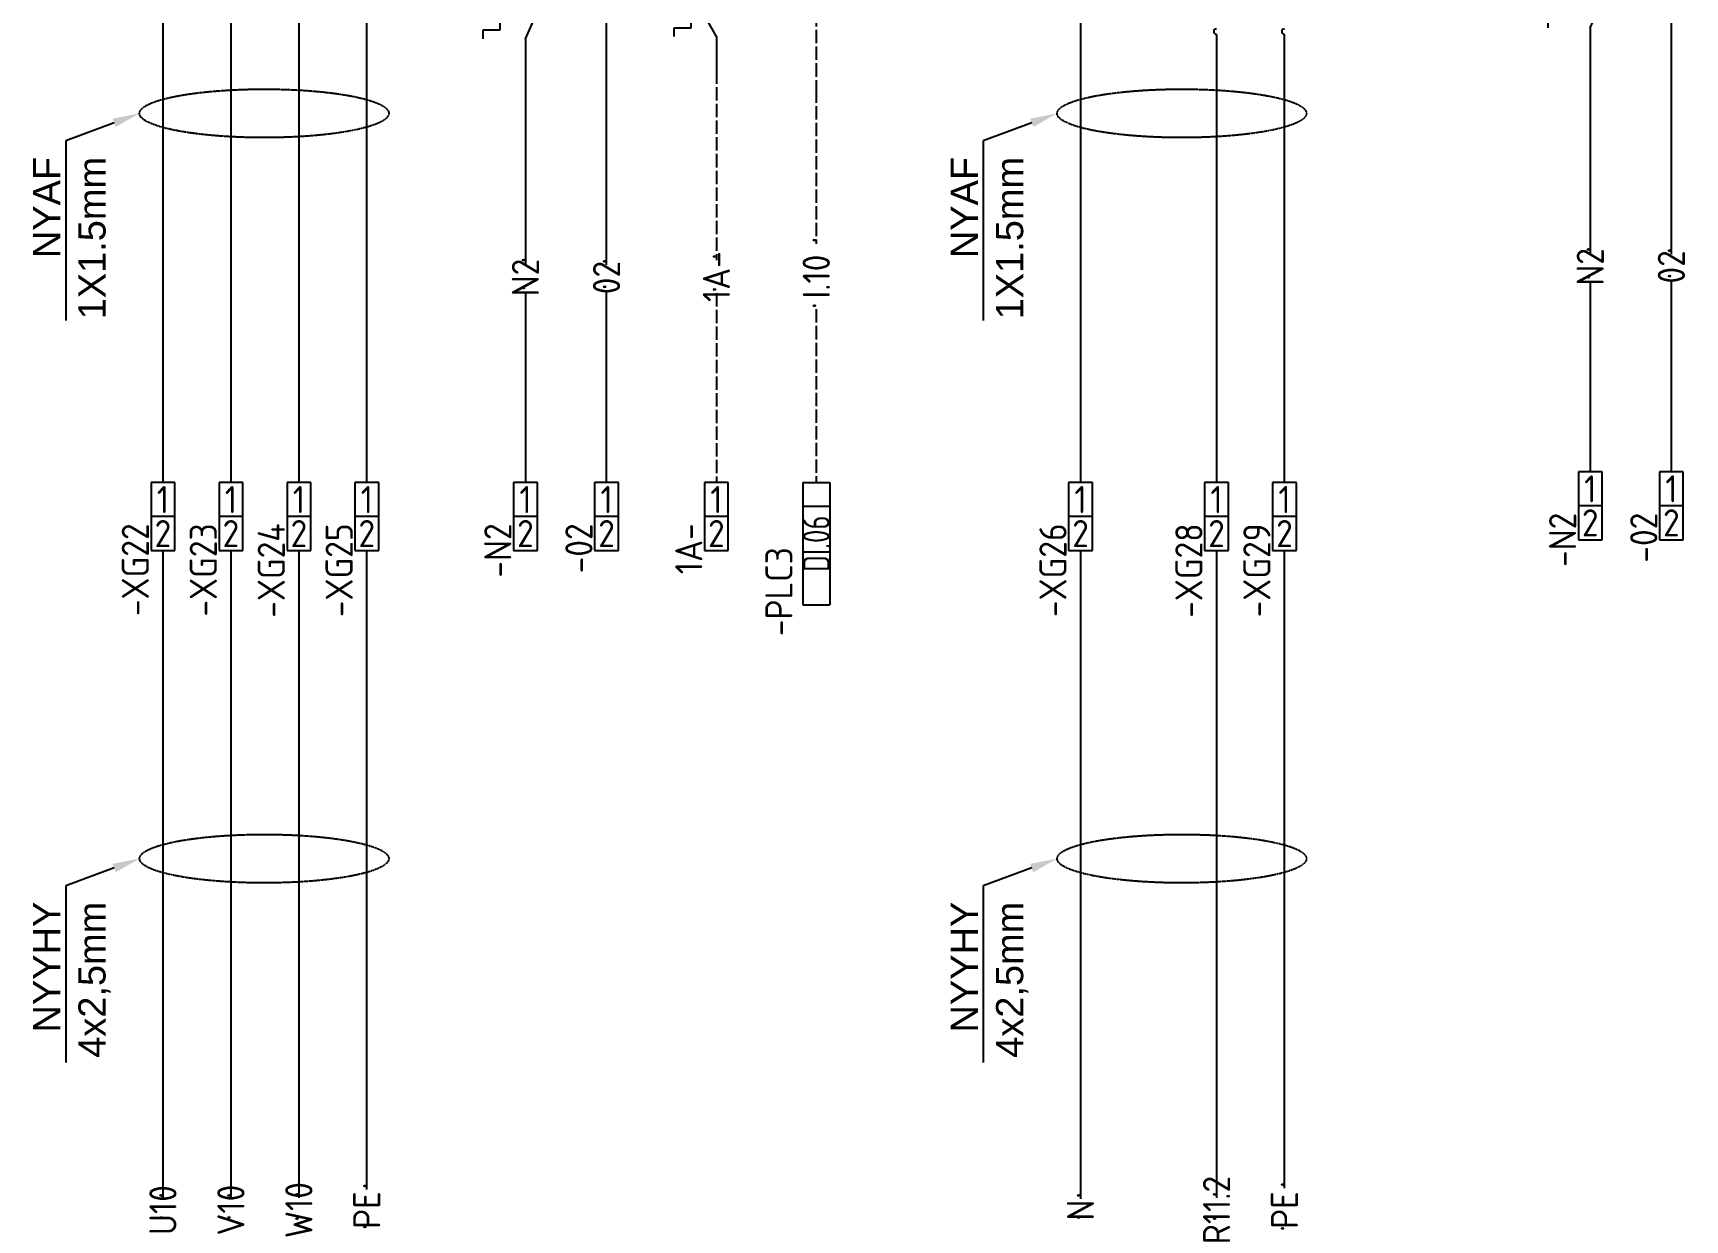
# Model space of a CAD drawing. Header units: millimetres. Extents: x 67033 to 212947, y 35102 to 335921.
# Drawn here: x 85723 to 87207, y 166382 to 167449 of the extents above; entities that cross this region are included whole.
import ezdxf
from ezdxf import colors
from ezdxf.entities.mleader import LeaderData, LeaderLine
from ezdxf.enums import TextEntityAlignment as Align
from ezdxf.math import Vec2, Vec3

# ---------------------------------------------------------------- set-up
doc = ezdxf.new("R2010")
doc.units = ezdxf.units.MM
doc.linetypes.add('ACAD_ISO02W100', pattern=[15, 12, -3])
doc.linetypes.add('DASHED', pattern=[0.75, 0.5, -0.25])
for name, color, linetype in [('MISC', 2, 'Continuous'), ('RED_2.5mm^2', 1, 'Continuous'), ('SYMS', 7, 'Continuous'), ('TAGS', 51, 'Continuous'), ('TERMS', 4, 'Continuous')]:
    doc.layers.add(name, color=color, linetype=linetype)
doc.styles.get("Standard").update_dxf_attribs({"font": 'arial.ttf'})
doc.styles.add('WD_IEC', font='isocp2.shx', dxfattribs={"width": 0.9, "height": 4})

# ---------------------------------------------------------------- blocks, each defined once
blk = doc.blocks.new('VSP1001')
for p, q in [((1.75, 5), (-1.75, 5)), ((-1.75, 5), (-1.75, -5)), ((1.75, -5), (1.75, 5)), ((1.75, 0), (-1.75, 0)), ((-1.75, -5), (1.75, -5))]:
    blk.add_line(p, q)
at = {"linetype": 'Continuous', "style": 'WD_IEC', "width": 0.9, "flags": 8}
blk.add_attdef('TERMDESC01', (-1, 6), '', height=2, rotation=90, dxfattribs=at)
blk.add_attdef('X2WIRE01', text='', height=2, rotation=90, dxfattribs=at).set_placement((1, 6), align=Align.TOP_LEFT)
at = {"style": 'WD_IEC'}
for tag, p in [('INST', (-4, 5)), ('LOC', (-4, 2)), ('TAG1', (-4, -1)), ('DESC1', (-4, -4.1)), ('DESC2', (-4, -7.85)), ('DESC3', (-4, -11.6))]:
    blk.add_attdef(tag, text='', height=2.5, dxfattribs=at).set_placement(p, align=Align.RIGHT)
at = {"style": 'WD_IEC', "width": 0.9, "flags": 1}
for tag, p in [('X2TERM01', (0, 5)), ('ACE_FLAG', (-0.5, 4.5)), ('CAT', (-0.96, 0.48)), ('MFG', (-0.88, 1.65)), ('ASSYCODE', (-1.03, -0.58)), ('FAMILY', (-1.03, -1.66)), ('X8TERM02', (0, -5))]:
    blk.add_attdef(tag, p, '', height=0.25, dxfattribs=at)
at = {"style": 'WD_IEC'}
for tag, p in [('TERM01', (0, 2.5)), ('TERM02', (0, -2.5))]:
    blk.add_attdef(tag, text='', height=2, dxfattribs=at).set_placement(p, align=Align.MIDDLE_CENTER)
at = {"linetype": 'Continuous', "style": 'WD_IEC', "width": 0.9, "flags": 8}
blk.add_attdef('TERMDESC02', text='', height=2, rotation=90, dxfattribs=at).set_placement((-1, -6), align=Align.RIGHT)
blk.add_attdef('X8WIRE02', text='', height=2, rotation=90, dxfattribs=at).set_placement((1, -6), align=Align.TOP_RIGHT)
blk = doc.blocks.new('VOL22')
for p, q in [((0, 7.5), (0, 2.5)), ((-6.25, 2.5), (-6.25, 1.25)), ((0, -2.5), (2.5, 3.12)), ((0, 2.5), (2.87, 2.5)), ((-6.25, 1.25), (-3.75, 1.25)), ((-3.75, 1.25), (-3.75, -1.25)), ((-3.75, 0), (-1.88, 0)), ((-0.62, 0), (1.11, 0)), ((-3.75, -1.25), (-6.25, -1.25)), ((-6.25, -1.25), (-6.25, -2.5)), ((0, -2.5), (0, -7.5))]:
    blk.add_line(p, q)
at = {"style": 'WD_IEC'}
for tag, p in [('INST', (-7.75, 6.75)), ('LOC', (-7.75, 3.75)), ('TAG2', (-7.75, 0.75)), ('XREF', (-7.75, -3.75)), ('DESC1', (-7.75, -6.75)), ('DESC2', (-7.75, -9.75)), ('DESC3', (-7.75, -12.75))]:
    blk.add_attdef(tag, text='', height=2.5, dxfattribs=at).set_placement(p, align=Align.RIGHT)
at = {"style": 'WD_IEC', "flags": 1}
for tag, p, height in [('X2TERM01', (0, 7.5), 0.32), ('X4LINK', (-6.38, 0), 0.32), ('X1LINK', (2.11, 0), 0.32), ('CONTACT', (4, -3.5), 1), ('FAMILY', (4, -5), 1), ('COMMON', (5.25, -4.75), 1), ('X8TERM02', (0, -7.5), 0.32)]:
    blk.add_attdef(tag, p, '', height=height, dxfattribs=at)
at = {"style": 'WD_IEC'}
blk.add_attdef('TERM01', text='', height=2, rotation=90, dxfattribs=at).set_placement((-1, 7.5), align=Align.RIGHT)
blk.add_attdef('TERM02', (-1, -7.5), '', height=2, rotation=90, dxfattribs=at)
blk = doc.blocks.new('VT0_LGENERIC')
at = {"style": 'WD_IEC'}
blk.add_attdef('COLOR', text='', height=2.5, rotation=90, dxfattribs=at).set_placement((0, 0), align=Align.MIDDLE_CENTER)
at = {"style": 'WD_IEC', "flags": 1}
for tag, p in [('X2TERM01', (0, 4)), ('X8TERM01', (0, -4))]:
    blk.add_attdef(tag, p, '', height=0.16, rotation=90, dxfattribs=at)
at = {"style": 'WD_IEC'}
for tag, p in [('X2_TINY_DOT_DONT_REMOVE', (0, 4)), ('X8_TINY_DOT_DONT_REMOVE', (0, -4))]:
    blk.add_attdef(tag, p, '', height=0.0001, rotation=90, dxfattribs=at)
blk = doc.blocks.new('VOL21')
for p, q in [((0, 7.5), (0, 2.5)), ((-6.25, 2.5), (-6.25, 1.25)), ((0, -2.5), (-3.125, 3.125)), ((-6.25, 1.25), (-3.75, 1.25)), ((-3.75, 1.25), (-3.75, -1.25)), ((-3.75, 0), (-1.875, 0)), ((-6.25, -1.25), (-6.25, -2.5)), ((-3.75, -1.25), (-6.25, -1.25)), ((0, -2.5), (0, -7.5))]:
    blk.add_line(p, q)
at = {"style": 'WD_IEC'}
for tag, p in [('INST', (-7.75, 6.75)), ('LOC', (-7.75, 3.75)), ('TAG2', (-7.75, 0.75)), ('XREF', (-7.75, -3.75)), ('DESC1', (-7.75, -6.75)), ('DESC2', (-7.75, -9.75)), ('DESC3', (-7.75, -12.75))]:
    blk.add_attdef(tag, text='', height=2.5, dxfattribs=at).set_placement(p, align=Align.RIGHT)
at = {"style": 'WD_IEC', "flags": 1}
for tag, p, height in [('X2TERM01', (0, 7.5), 0.32), ('X4LINK', (-6.375, 0), 0.32), ('X1LINK', (-0.5, 0), 0.32), ('CONTACT', (4, -3.5), 1), ('FAMILY', (4, -5), 1), ('COMMON', (5.25, -4.75), 1), ('X8TERM02', (0, -7.5), 0.32)]:
    blk.add_attdef(tag, p, '', height=height, dxfattribs=at)
at = {"style": 'WD_IEC'}
blk.add_attdef('TERM01', text='', height=2, rotation=90, dxfattribs=at).set_placement((-1, 7.5), align=Align.RIGHT)
blk.add_attdef('TERM02', (-1, -7.5), '', height=2, rotation=90, dxfattribs=at)
blk = doc.blocks.new('PLCIOI1TV')
for p, q in [((-2, 9), (-2, -9)), ((-2, 9), (2, 9)), ((2, 9), (2, -9)), ((-2, 5.5), (2, 5.5)), ((-2, -9), (2, -9))]:
    blk.add_line(p, q)
at = {"style": 'WD_IEC', "width": 0.9}
blk.add_attdef('TERMDESC01', text='', height=2, rotation=90, dxfattribs=at).set_placement((2.25, 10), align=Align.TOP_LEFT)
at = {"style": 'WD_IEC', "width": 0.8}
for tag, height, p in [('TERM01', 2, (0, 7.25)), ('TAGA01', 2.5, (0, 0))]:
    blk.add_attdef(tag, text='', height=height, rotation=90, dxfattribs=at).set_placement(p, align=Align.MIDDLE)
for tag, p in [('INST', (-3.5, 6.5)), ('LOC', (-3.5, 3))]:
    blk.add_attdef(tag, text='', height=2.5, dxfattribs=at).set_placement(p, align=Align.RIGHT)
at = {"style": 'WD_IEC', "flags": 1}
blk.add_attdef('X2TERM01', text='', height=0.25, rotation=90, dxfattribs=at).set_placement((0, 9), align=Align.RIGHT)
at = {"style": 'WD_IEC', "width": 0.9}
blk.add_attdef('LINE1', text='', height=2.5, rotation=90, dxfattribs=at).set_placement((4.41, 1), align=Align.CENTER)
blk.add_attdef('LINE2', text='', height=2.5, rotation=90, dxfattribs=at).set_placement((5.02, 1), align=Align.TOP_CENTER)
at = {"style": 'WD_IEC'}
for tag, p in [('TAG1', (-3.5, -0.5)), ('XREF', (-3.5, -4.5))]:
    blk.add_attdef(tag, text='', height=2.5, dxfattribs=at).set_placement(p, align=Align.RIGHT)
at = {"linetype": 'Continuous', "style": 'WD_IEC', "flags": 9}
for tag, p in [('ASSYCODE', (-2.39, -1.18)), ('FAMILY', (-2.39, -7.68))]:
    blk.add_attdef(tag, text='', height=0.16, rotation=90, dxfattribs=at).set_placement(p, align=Align.CENTER)
at = {"style": 'WD_IEC'}
for tag, width, p in [('MFG', 0.8, (-7, -20)), ('DESC', 0.8, (-4, -20)), ('DESCA01', 0.9, (-0.5, -20)), ('DESCB01', 0.9, (2.5, -20)), ('DESCC01', 0.9, (5.5, -20)), ('DESCD01', 0.9, (8.5, -20)), ('DESCE01', 0.9, (11.5, -20)), ('CAT', 0.9, (-7, -27))]:
    blk.add_attdef(tag, text='', height=2.5, rotation=90, dxfattribs=dict(at, width=width)).set_placement(p, align=Align.RIGHT)

msp = doc.modelspace()

# ---------------------------------------------------------------- linework, layer by layer
at = {"linetype": 'DASHED'}
for centre in [(85930.5, 167376.8), (86755.2, 167376.8), (85930.5, 166706.9), (86755.2, 166706.9)]:
    msp.add_ellipse(centre, major_axis=(-112, 0), ratio=0.194696, dxfattribs=at)
at = {"layer": 'RED_2.5mm^2'}
for p, q in [((86238.2, 167240.6), (86238.2, 168392.4)), ((87195.2, 167250.2), (87195.2, 168402)), ((85839.5, 167497.7), (85839.5, 167044.9)), ((85900.6, 167497.7), (85900.6, 167044.9)), ((85961.7, 167496.8), (85961.7, 167044.9)), ((86238.2, 167044.9), (86238.2, 167217.7)), ((87195.2, 167054.5), (87195.2, 167227.3)), ((85839.5, 166983.8), (85839.5, 166607)), ((85900.6, 166983.8), (85900.6, 166607)), ((85961.7, 166983.8), (85961.7, 166607)), ((86786.4, 166983.8), (86786.4, 166401.9)), ((85839.5, 166607), (85839.5, 166401)), ((85900.6, 166607), (85900.6, 166401)), ((85961.7, 166607), (85961.7, 166401.9))]:
    msp.add_line(p, q, dxfattribs=at)
at = {"layer": 'RED_2.5mm^2', "linetype": 'ACAD_ISO02W100'}
for p, q in [((86426.7, 167751.8), (86426.7, 167398.4)), ((86336.9, 167415.3), (86336.9, 167244.9)), ((86426.7, 167398.4), (86426.7, 167259.6)), ((86336.9, 167215.3), (86336.9, 167044.9)), ((86426.7, 167200.7), (86426.7, 167044.9))]:
    msp.add_line(p, q, dxfattribs=at)
at = {"layer": 'RED_2.5mm^2', "color": 2}
for p, q in [((86022.7, 167044.9), (86022.7, 167489.2)), ((86847.5, 167044.9), (86847.5, 167447.8)), ((86022.7, 166409.5), (86022.7, 166983.8)), ((86847.5, 166410.7), (86847.5, 166983.8))]:
    msp.add_line(p, q, dxfattribs=at)
at = {"layer": 'RED_2.5mm^2', "color": 5}
for p, q in [((86664.2, 167497.7), (86664.2, 167044.9)), ((86165.3, 167413.4), (86165.3, 167241.7)), ((87122.3, 167423), (87122.3, 167251.3)), ((87122.3, 167226.3), (87122.3, 167054.5)), ((86165.3, 167216.6), (86165.3, 167044.9)), ((86664.2, 166983.8), (86664.2, 166401))]:
    msp.add_line(p, q, dxfattribs=at)
at = {"layer": 'RED_2.5mm^2', "color": 1}
msp.add_line((86786.4, 167447.8), (86786.4, 167044.9), dxfattribs=at)
msp.add_arc((86786.4, 167450.3), 2.54, 90, 270, dxfattribs=at)
at = {"layer": 'RED_2.5mm^2', "color": 2}
msp.add_arc((86847.5, 167450.3), 2.54, 90, 270, dxfattribs=at)

# ---------------------------------------------------------------- block references
at = {"layer": 'SYMS'}
ref = msp.add_blockref('VOL22', (87122.3, 167468.9), dxfattribs=dict(at, xscale=6.107617336975006, yscale=6.107617336975006, zscale=6.107617336975006))
ref.add_attrib('TAG2', 'OL8', dxfattribs={"layer": 'TAGS', "height": 24.43, "style": 'WD_IEC'}).set_placement((87075, 167473.4), align=Align.RIGHT)
ref = msp.add_blockref('VOL22', (86165.3, 167459.2), dxfattribs=dict(at, xscale=6.107617336975006, yscale=6.107617336975006, zscale=6.107617336975006))
ref.add_attrib('TAG2', 'OL7', dxfattribs={"layer": 'TAGS', "height": 24.43, "style": 'WD_IEC'}).set_placement((86117.9, 167463.8), align=Align.RIGHT)
at = {"layer": 'SYMS', "linetype": 'ACAD_ISO02W100', "xscale": 6.107617336975006, "yscale": 6.107617336975006, "zscale": 6.107617336975006}
msp.add_blockref('VOL21', (86336.9, 167461.1), dxfattribs=at)
at = {"layer": 'SYMS', "linetype": 'ACAD_ISO02W100'}
ref = msp.add_blockref('VT0_LGENERIC', (86426.7, 167230.1), dxfattribs=dict(at, xscale=6.107617336975006, yscale=6.107617336975006, zscale=6.107617336975006))
ref.add_attrib('X8_TINY_DOT_DONT_REMOVE', '.', (86426.7, 167200.7), dxfattribs={"layer": 'MISC', "height": 24.4, "rotation": 90, "style": 'WD_IEC'})
ref.add_attrib('X2_TINY_DOT_DONT_REMOVE', '.', (86426.7, 167259.6), dxfattribs={"layer": 'MISC', "height": 24.4, "rotation": 90, "style": 'WD_IEC'})
ref.add_attrib('COLOR', 'I.10', dxfattribs={"layer": 'MISC', "height": 24.43, "rotation": 90, "style": 'WD_IEC'}).set_placement((86426.7, 167230.1), align=Align.MIDDLE_CENTER)
ref = msp.add_blockref('VT0_LGENERIC', (86336.9, 167230.1), dxfattribs=dict(at, xscale=6.107617336975006, yscale=6.107617336975006, zscale=6.107617336975006))
ref.add_attrib('X8_TINY_DOT_DONT_REMOVE', '.', (86336.9, 167215.3), dxfattribs={"layer": 'MISC', "height": 24.4, "rotation": 90, "style": 'WD_IEC'})
ref.add_attrib('X2_TINY_DOT_DONT_REMOVE', '.', (86336.9, 167244.9), dxfattribs={"layer": 'MISC', "height": 24.4, "rotation": 90, "style": 'WD_IEC'})
ref.add_attrib('COLOR', '1A-', dxfattribs={"layer": 'MISC', "height": 24.43, "rotation": 90, "style": 'WD_IEC'}).set_placement((86336.9, 167230.1), align=Align.MIDDLE_CENTER)
at = {"layer": 'SYMS', "color": 5}
ref = msp.add_blockref('VT0_LGENERIC', (87122.3, 167238.8), dxfattribs=dict(at, xscale=6.107617336975006, yscale=6.107617336975006, zscale=6.107617336975006))
ref.add_attrib('X8_TINY_DOT_DONT_REMOVE', '.', (87122.3, 167226.3), dxfattribs={"layer": 'MISC', "height": 24.4, "rotation": 90, "style": 'WD_IEC'})
ref.add_attrib('X2_TINY_DOT_DONT_REMOVE', '.', (87122.3, 167251.3), dxfattribs={"layer": 'MISC', "height": 24.4, "rotation": 90, "style": 'WD_IEC'})
ref.add_attrib('COLOR', 'N2', dxfattribs={"layer": 'MISC', "height": 24.43, "rotation": 90, "style": 'WD_IEC'}).set_placement((87122.3, 167238.8), align=Align.MIDDLE_CENTER)
at = {"layer": 'SYMS'}
ref = msp.add_blockref('VT0_LGENERIC', (87195.2, 167238.8), dxfattribs=dict(at, xscale=6.107617336975006, yscale=6.107617336975006, zscale=6.107617336975006))
ref.add_attrib('X8_TINY_DOT_DONT_REMOVE', '.', (87195.2, 167227.3), dxfattribs={"layer": 'MISC', "height": 24.4, "rotation": 90, "style": 'WD_IEC'})
ref.add_attrib('X2_TINY_DOT_DONT_REMOVE', '.', (87195.2, 167250.2), dxfattribs={"layer": 'MISC', "height": 24.4, "rotation": 90, "style": 'WD_IEC'})
ref.add_attrib('COLOR', '02', dxfattribs={"layer": 'MISC', "height": 24.43, "rotation": 90, "style": 'WD_IEC'}).set_placement((87195.2, 167238.8), align=Align.MIDDLE_CENTER)
at = {"layer": 'SYMS', "color": 5}
ref = msp.add_blockref('VT0_LGENERIC', (86165.3, 167229.2), dxfattribs=dict(at, xscale=6.107617336975006, yscale=6.107617336975006, zscale=6.107617336975006))
ref.add_attrib('X8_TINY_DOT_DONT_REMOVE', '.', (86165.3, 167216.6), dxfattribs={"layer": 'MISC', "height": 24.4, "rotation": 90, "style": 'WD_IEC'})
ref.add_attrib('X2_TINY_DOT_DONT_REMOVE', '.', (86165.3, 167241.7), dxfattribs={"layer": 'MISC', "height": 24.4, "rotation": 90, "style": 'WD_IEC'})
ref.add_attrib('COLOR', 'N2', dxfattribs={"layer": 'MISC', "height": 24.43, "rotation": 90, "style": 'WD_IEC'}).set_placement((86165.3, 167229.2), align=Align.MIDDLE_CENTER)
at = {"layer": 'SYMS'}
ref = msp.add_blockref('VT0_LGENERIC', (86238.2, 167229.2), dxfattribs=dict(at, xscale=6.107617336975006, yscale=6.107617336975006, zscale=6.107617336975006))
ref.add_attrib('X8_TINY_DOT_DONT_REMOVE', '.', (86238.2, 167217.7), dxfattribs={"layer": 'MISC', "height": 24.4, "rotation": 90, "style": 'WD_IEC'})
ref.add_attrib('X2_TINY_DOT_DONT_REMOVE', '.', (86238.2, 167240.6), dxfattribs={"layer": 'MISC', "height": 24.4, "rotation": 90, "style": 'WD_IEC'})
ref.add_attrib('COLOR', '02', dxfattribs={"layer": 'MISC', "height": 24.43, "rotation": 90, "style": 'WD_IEC'}).set_placement((86238.2, 167229.2), align=Align.MIDDLE_CENTER)
ref = msp.add_blockref('VSP1001', (87122.3, 167024), dxfattribs=dict(at, xscale=6.107617336975006, yscale=6.107617336975006, zscale=6.107617336975006))
ref.add_attrib('TAG1', '-N2', dxfattribs={"layer": 'TAGS', "height": 24.43, "rotation": 90, "style": 'WD_IEC'}).set_placement((87109.7, 167017.9), align=Align.RIGHT)
ref.add_attrib('TERM01', '1', dxfattribs={"layer": 'TERMS', "height": 24.4, "style": 'WD_IEC'}).set_placement((87122.3, 167039.3), align=Align.MIDDLE_CENTER)
ref.add_attrib('TERM02', '2', dxfattribs={"layer": 'TERMS', "height": 24.4, "style": 'WD_IEC'}).set_placement((87122.3, 167008.7), align=Align.MIDDLE_CENTER)
ref = msp.add_blockref('VSP1001', (87195.2, 167024), dxfattribs=dict(at, xscale=6.107617336975006, yscale=6.107617336975006, zscale=6.107617336975006))
ref.add_attrib('TAG1', '-02', dxfattribs={"layer": 'TAGS', "height": 24.43, "rotation": 90, "style": 'WD_IEC'}).set_placement((87182.6, 167017.9), align=Align.RIGHT)
ref.add_attrib('TERM01', '1', dxfattribs={"layer": 'TERMS', "height": 24.4, "style": 'WD_IEC'}).set_placement((87195.2, 167039.3), align=Align.MIDDLE_CENTER)
ref.add_attrib('TERM02', '2', dxfattribs={"layer": 'TERMS', "height": 24.4, "style": 'WD_IEC'}).set_placement((87195.2, 167008.7), align=Align.MIDDLE_CENTER)
ref = msp.add_blockref('VSP1001', (85839.5, 167014.4), dxfattribs=dict(at, xscale=6.107617336975006, yscale=6.107617336975006, zscale=6.107617336975006))
ref.add_attrib('TAG1', '-XG22', dxfattribs={"layer": 'TAGS', "height": 24.43, "rotation": 90, "style": 'WD_IEC'}).set_placement((85826.9, 167008.3), align=Align.RIGHT)
ref.add_attrib('TERM01', '1', dxfattribs={"layer": 'TERMS', "height": 24.4, "style": 'WD_IEC'}).set_placement((85839.5, 167029.7), align=Align.MIDDLE_CENTER)
ref.add_attrib('TERM02', '2', dxfattribs={"layer": 'TERMS', "height": 24.4, "style": 'WD_IEC'}).set_placement((85839.5, 166999.1), align=Align.MIDDLE_CENTER)
ref = msp.add_blockref('VSP1001', (85900.6, 167014.4), dxfattribs=dict(at, xscale=6.107617336975006, yscale=6.107617336975006, zscale=6.107617336975006))
ref.add_attrib('TAG1', '-XG23', dxfattribs={"layer": 'TAGS', "height": 24.43, "rotation": 90, "style": 'WD_IEC'}).set_placement((85888, 167008.3), align=Align.RIGHT)
ref.add_attrib('TERM01', '1', dxfattribs={"layer": 'TERMS', "height": 24.4, "style": 'WD_IEC'}).set_placement((85900.6, 167029.7), align=Align.MIDDLE_CENTER)
ref.add_attrib('TERM02', '2', dxfattribs={"layer": 'TERMS', "height": 24.4, "style": 'WD_IEC'}).set_placement((85900.6, 166999.1), align=Align.MIDDLE_CENTER)
ref = msp.add_blockref('VSP1001', (85961.7, 167014.4), dxfattribs=dict(at, xscale=6.107617336975006, yscale=6.107617336975006, zscale=6.107617336975006))
ref.add_attrib('TAG1', '-XG24', dxfattribs={"layer": 'TAGS', "height": 24.43, "rotation": 90, "style": 'WD_IEC'}).set_placement((85949.1, 167008.3), align=Align.RIGHT)
ref.add_attrib('TERM01', '1', dxfattribs={"layer": 'TERMS', "height": 24.4, "style": 'WD_IEC'}).set_placement((85961.7, 167029.7), align=Align.MIDDLE_CENTER)
ref.add_attrib('TERM02', '2', dxfattribs={"layer": 'TERMS', "height": 24.4, "style": 'WD_IEC'}).set_placement((85961.7, 166999.1), align=Align.MIDDLE_CENTER)
ref = msp.add_blockref('VSP1001', (86022.7, 167014.4), dxfattribs=dict(at, xscale=6.107617336975006, yscale=6.107617336975006, zscale=6.107617336975006))
ref.add_attrib('TAG1', '-XG25', dxfattribs={"layer": 'TAGS', "height": 24.43, "rotation": 90, "style": 'WD_IEC'}).set_placement((86010.1, 167008.3), align=Align.RIGHT)
ref.add_attrib('TERM01', '1', dxfattribs={"layer": 'TERMS', "height": 24.4, "style": 'WD_IEC'}).set_placement((86022.7, 167029.7), align=Align.MIDDLE_CENTER)
ref.add_attrib('TERM02', '2', dxfattribs={"layer": 'TERMS', "height": 24.4, "style": 'WD_IEC'}).set_placement((86022.7, 166999.1), align=Align.MIDDLE_CENTER)
ref = msp.add_blockref('VSP1001', (86165.3, 167014.4), dxfattribs=dict(at, xscale=6.107617336975006, yscale=6.107617336975006, zscale=6.107617336975006))
ref.add_attrib('TAG1', '-N2', dxfattribs={"layer": 'TAGS', "height": 24.43, "rotation": 90, "style": 'WD_IEC'}).set_placement((86152.7, 167008.3), align=Align.RIGHT)
ref.add_attrib('TERM01', '1', dxfattribs={"layer": 'TERMS', "height": 24.4, "style": 'WD_IEC'}).set_placement((86165.3, 167029.7), align=Align.MIDDLE_CENTER)
ref.add_attrib('TERM02', '2', dxfattribs={"layer": 'TERMS', "height": 24.4, "style": 'WD_IEC'}).set_placement((86165.3, 166999.1), align=Align.MIDDLE_CENTER)
ref = msp.add_blockref('VSP1001', (86238.2, 167014.4), dxfattribs=dict(at, xscale=6.107617336975006, yscale=6.107617336975006, zscale=6.107617336975006))
ref.add_attrib('TAG1', '-02', dxfattribs={"layer": 'TAGS', "height": 24.43, "rotation": 90, "style": 'WD_IEC'}).set_placement((86225.6, 167008.3), align=Align.RIGHT)
ref.add_attrib('TERM01', '1', dxfattribs={"layer": 'TERMS', "height": 24.4, "style": 'WD_IEC'}).set_placement((86238.2, 167029.7), align=Align.MIDDLE_CENTER)
ref.add_attrib('TERM02', '2', dxfattribs={"layer": 'TERMS', "height": 24.4, "style": 'WD_IEC'}).set_placement((86238.2, 166999.1), align=Align.MIDDLE_CENTER)
ref = msp.add_blockref('VSP1001', (86336.9, 167014.4), dxfattribs=dict(at, xscale=6.107617336975006, yscale=6.107617336975006, zscale=6.107617336975006))
ref.add_attrib('TAG1', '1A-', dxfattribs={"layer": 'TAGS', "height": 24.43, "rotation": 90, "style": 'WD_IEC'}).set_placement((86324.3, 167008.3), align=Align.RIGHT)
ref.add_attrib('TERM01', '1', dxfattribs={"layer": 'TERMS', "height": 24.4, "style": 'WD_IEC'}).set_placement((86336.9, 167029.7), align=Align.MIDDLE_CENTER)
ref.add_attrib('TERM02', '2', dxfattribs={"layer": 'TERMS', "height": 24.4, "style": 'WD_IEC'}).set_placement((86336.9, 166999.1), align=Align.MIDDLE_CENTER)
ref = msp.add_blockref('PLCIOI1TV', (86426.7, 166990), dxfattribs=dict(at, xscale=6.107617336975006, yscale=6.107617336975006, zscale=6.107617336975006))
ref.add_attrib('TAGA01', 'DI.06', dxfattribs={"layer": 'TAGS', "height": 24.43, "rotation": 90, "style": 'WD_IEC', "width": 0.8}).set_placement((86426.7, 166990), align=Align.MIDDLE)
ref.add_attrib('TAG1', '-PLC3', dxfattribs={"layer": 'TAGS', "height": 24.43, "rotation": 90, "style": 'WD_IEC'}).set_placement((86405.3, 166986.9), align=Align.RIGHT)
ref = msp.add_blockref('VSP1001', (86664.2, 167014.4), dxfattribs=dict(at, xscale=6.107617336975006, yscale=6.107617336975006, zscale=6.107617336975006))
ref.add_attrib('TAG1', '-XG26', dxfattribs={"layer": 'TAGS', "height": 24.43, "rotation": 90, "style": 'WD_IEC'}).set_placement((86651.6, 167008.3), align=Align.RIGHT)
ref.add_attrib('TERM01', '1', dxfattribs={"layer": 'TERMS', "height": 24.4, "style": 'WD_IEC'}).set_placement((86664.2, 167029.7), align=Align.MIDDLE_CENTER)
ref.add_attrib('TERM02', '2', dxfattribs={"layer": 'TERMS', "height": 24.4, "style": 'WD_IEC'}).set_placement((86664.2, 166999.1), align=Align.MIDDLE_CENTER)
ref = msp.add_blockref('VSP1001', (86786.4, 167014.4), dxfattribs=dict(at, xscale=6.107617336975006, yscale=6.107617336975006, zscale=6.107617336975006))
ref.add_attrib('TAG1', '-XG28', dxfattribs={"layer": 'TAGS', "height": 24.43, "rotation": 90, "style": 'WD_IEC'}).set_placement((86773.8, 167008.3), align=Align.RIGHT)
ref.add_attrib('TERM01', '1', dxfattribs={"layer": 'TERMS', "height": 24.4, "style": 'WD_IEC'}).set_placement((86786.4, 167029.7), align=Align.MIDDLE_CENTER)
ref.add_attrib('TERM02', '2', dxfattribs={"layer": 'TERMS', "height": 24.4, "style": 'WD_IEC'}).set_placement((86786.4, 166999.1), align=Align.MIDDLE_CENTER)
ref = msp.add_blockref('VSP1001', (86847.5, 167014.4), dxfattribs=dict(at, xscale=6.107617336975006, yscale=6.107617336975006, zscale=6.107617336975006))
ref.add_attrib('TAG1', '-XG29', dxfattribs={"layer": 'TAGS', "height": 24.43, "rotation": 90, "style": 'WD_IEC'}).set_placement((86834.9, 167008.3), align=Align.RIGHT)
ref.add_attrib('TERM01', '1', dxfattribs={"layer": 'TERMS', "height": 24.4, "style": 'WD_IEC'}).set_placement((86847.5, 167029.7), align=Align.MIDDLE_CENTER)
ref.add_attrib('TERM02', '2', dxfattribs={"layer": 'TERMS', "height": 24.4, "style": 'WD_IEC'}).set_placement((86847.5, 166999.1), align=Align.MIDDLE_CENTER)
ref = msp.add_blockref('VT0_LGENERIC', (86786.4, 166391), dxfattribs=dict(at, xscale=6.107617336975006, yscale=6.107617336975006, zscale=6.107617336975006))
ref.add_attrib('X8_TINY_DOT_DONT_REMOVE', '.', (86786.4, 166380.1), dxfattribs={"layer": 'MISC', "height": 24.4, "rotation": 90, "style": 'WD_IEC'})
ref.add_attrib('X2_TINY_DOT_DONT_REMOVE', '.', (86786.4, 166401.9), dxfattribs={"layer": 'MISC', "height": 24.4, "rotation": 90, "style": 'WD_IEC'})
ref.add_attrib('COLOR', 'R11.2', dxfattribs={"layer": 'MISC', "height": 24.43, "rotation": 90, "style": 'WD_IEC'}).set_placement((86786.4, 166391), align=Align.MIDDLE_CENTER)
ref = msp.add_blockref('VT0_LGENERIC', (85839.5, 166391), dxfattribs=dict(at, xscale=6.107617336975006, yscale=6.107617336975006, zscale=6.107617336975006))
ref.add_attrib('X8_TINY_DOT_DONT_REMOVE', '.', (85839.5, 166381.1), dxfattribs={"layer": 'MISC', "height": 24.4, "rotation": 90, "style": 'WD_IEC'})
ref.add_attrib('X2_TINY_DOT_DONT_REMOVE', '.', (85839.5, 166401), dxfattribs={"layer": 'MISC', "height": 24.4, "rotation": 90, "style": 'WD_IEC'})
ref.add_attrib('COLOR', 'U10', dxfattribs={"layer": 'MISC', "height": 24.43, "rotation": 90, "style": 'WD_IEC'}).set_placement((85839.5, 166391), align=Align.MIDDLE_CENTER)
ref = msp.add_blockref('VT0_LGENERIC', (85900.6, 166391), dxfattribs=dict(at, xscale=6.107617336975006, yscale=6.107617336975006, zscale=6.107617336975006))
ref.add_attrib('X8_TINY_DOT_DONT_REMOVE', '.', (85900.6, 166381.1), dxfattribs={"layer": 'MISC', "height": 24.4, "rotation": 90, "style": 'WD_IEC'})
ref.add_attrib('X2_TINY_DOT_DONT_REMOVE', '.', (85900.6, 166401), dxfattribs={"layer": 'MISC', "height": 24.4, "rotation": 90, "style": 'WD_IEC'})
ref.add_attrib('COLOR', 'V10', dxfattribs={"layer": 'MISC', "height": 24.43, "rotation": 90, "style": 'WD_IEC'}).set_placement((85900.6, 166391), align=Align.MIDDLE_CENTER)
ref = msp.add_blockref('VT0_LGENERIC', (85961.7, 166391), dxfattribs=dict(at, xscale=6.107617336975006, yscale=6.107617336975006, zscale=6.107617336975006))
ref.add_attrib('X8_TINY_DOT_DONT_REMOVE', '.', (85961.7, 166380.1), dxfattribs={"layer": 'MISC', "height": 24.4, "rotation": 90, "style": 'WD_IEC'})
ref.add_attrib('X2_TINY_DOT_DONT_REMOVE', '.', (85961.7, 166401.9), dxfattribs={"layer": 'MISC', "height": 24.4, "rotation": 90, "style": 'WD_IEC'})
ref.add_attrib('COLOR', 'W10', dxfattribs={"layer": 'MISC', "height": 24.43, "rotation": 90, "style": 'WD_IEC'}).set_placement((85961.7, 166391), align=Align.MIDDLE_CENTER)
ref = msp.add_blockref('VT0_LGENERIC', (86022.7, 166391), dxfattribs=dict(at, xscale=6.107617336975006, yscale=6.107617336975006, zscale=6.107617336975006))
ref.add_attrib('X8_TINY_DOT_DONT_REMOVE', '.', (86022.7, 166372.6), dxfattribs={"layer": 'MISC', "height": 24.4, "rotation": 90, "style": 'WD_IEC'})
ref.add_attrib('X2_TINY_DOT_DONT_REMOVE', '.', (86022.7, 166409.5), dxfattribs={"layer": 'MISC', "height": 24.4, "rotation": 90, "style": 'WD_IEC'})
ref.add_attrib('COLOR', 'PE', dxfattribs={"layer": 'MISC', "height": 24.43, "rotation": 90, "style": 'WD_IEC'}).set_placement((86022.7, 166391), align=Align.MIDDLE_CENTER)
at = {"layer": 'SYMS', "color": 5}
ref = msp.add_blockref('VT0_LGENERIC', (86664.2, 166391), dxfattribs=dict(at, xscale=6.107617336975006, yscale=6.107617336975006, zscale=6.107617336975006))
ref.add_attrib('X8_TINY_DOT_DONT_REMOVE', '.', (86664.2, 166381.1), dxfattribs={"layer": 'MISC', "height": 24.4, "rotation": 90, "style": 'WD_IEC'})
ref.add_attrib('X2_TINY_DOT_DONT_REMOVE', '.', (86664.2, 166401), dxfattribs={"layer": 'MISC', "height": 24.4, "rotation": 90, "style": 'WD_IEC'})
ref.add_attrib('COLOR', 'N', dxfattribs={"layer": 'MISC', "height": 24.4, "rotation": 90, "style": 'WD_IEC'}).set_placement((86664.2, 166391), align=Align.MIDDLE_CENTER)
at = {"layer": 'SYMS', "color": 2}
ref = msp.add_blockref('VT0_LGENERIC', (86847.5, 166391), dxfattribs=dict(at, xscale=6.107617336975006, yscale=6.107617336975006, zscale=6.107617336975006))
ref.add_attrib('X8_TINY_DOT_DONT_REMOVE', '.', (86847.5, 166371.3), dxfattribs={"layer": 'MISC', "height": 24.4, "rotation": 90, "style": 'WD_IEC'})
ref.add_attrib('X2_TINY_DOT_DONT_REMOVE', '.', (86847.5, 166410.7), dxfattribs={"layer": 'MISC', "height": 24.4, "rotation": 90, "style": 'WD_IEC'})
ref.add_attrib('COLOR', 'PE', dxfattribs={"layer": 'MISC', "height": 24.43, "rotation": 90, "style": 'WD_IEC'}).set_placement((86847.5, 166391), align=Align.MIDDLE_CENTER)

# ---------------------------------------------------------------- leaders
ml = msp.add_multileader_mtext('Standard')
ml.set_content('NYAF^J1X1.5mm', color=256)
ml.set_leader_properties()
ml.build(insert=Vec2(0, 0))
ml.multileader.update_dxf_attribs({"text_right_attachment_type": 6, "dogleg_length": 0.36, "arrow_head_size": 24.4})
ctx = ml.context
ctx.base_point, ctx.char_height, ctx.arrow_head_size, ctx.landing_gap_size, ctx.plane_origin, ctx.plane_x_axis, ctx.plane_y_axis = Vec3(85735.2, 167185.4), 24.43, 24.4, 12.2, Vec3(85818.5, 167376.8), Vec3(0, 1), Vec3(-1, 0)
ctx.right_attachment, ctx.text_align_type = 6, 2
notes = []
notes.append((ctx, [(0, (1, 1, 0), (85752.1, 167352.1), (0, -1), 2.2, [(0, [(85818.5, 167376.8)], 0, [])])]))
ctx.mtext.insert, ctx.mtext.text_direction, ctx.mtext.rotation, ctx.mtext.alignment, ctx.mtext.flow_direction = Vec3(85722.8, 167337.7), Vec3(0, 1), 1.570796, 3, 5
ml = msp.add_multileader_mtext('Standard')
ml.set_content('NYAF^J1X1.5mm', color=256)
ml.set_leader_properties()
ml.build(insert=Vec2(0, 0))
ml.multileader.update_dxf_attribs({"text_right_attachment_type": 6, "dogleg_length": 0.36, "arrow_head_size": 24.4})
ctx = ml.context
ctx.base_point, ctx.char_height, ctx.arrow_head_size, ctx.landing_gap_size, ctx.plane_origin, ctx.plane_x_axis, ctx.plane_y_axis = Vec3(86559.9, 167185.4), 24.43, 24.4, 12.2, Vec3(86643.2, 167376.8), Vec3(0, 1), Vec3(-1, 0)
ctx.right_attachment, ctx.text_align_type = 6, 2
notes.append((ctx, [(0, (1, 1, 0), (86576.8, 167352.1), (0, -1), 2.2, [(0, [(86643.2, 167376.8)], 0, [])])]))
ctx.mtext.insert, ctx.mtext.text_direction, ctx.mtext.rotation, ctx.mtext.alignment, ctx.mtext.flow_direction = Vec3(86547.5, 167337.7), Vec3(0, 1), 1.570796, 3, 5
ml = msp.add_multileader_mtext('Standard')
ml.set_content('NYYHY^J4x2,5mm', color=256)
ml.set_leader_properties()
ml.build(insert=Vec2(0, 0))
ml.multileader.update_dxf_attribs({"text_right_attachment_type": 6, "dogleg_length": 0.36, "arrow_head_size": 24.4})
ctx = ml.context
ctx.base_point, ctx.char_height, ctx.arrow_head_size, ctx.landing_gap_size, ctx.plane_origin, ctx.plane_x_axis, ctx.plane_y_axis = Vec3(85737.4, 166518.2), 24.43, 24.4, 12.2, Vec3(85818.5, 166706.9), Vec3(0, 1), Vec3(-1, 0)
ctx.right_attachment, ctx.text_align_type = 6, 2
notes.append((ctx, [(0, (1, 1, 0), (85752.1, 166682.6), (0, -1), 2.2, [(0, [(85818.5, 166706.9)], 0, [])])]))
ctx.mtext.insert, ctx.mtext.text_direction, ctx.mtext.rotation, ctx.mtext.alignment, ctx.mtext.flow_direction = Vec3(85722.8, 166668.2), Vec3(0, 1), 1.570796, 3, 5
ml = msp.add_multileader_mtext('Standard')
ml.set_content('NYYHY^J4x2,5mm', color=256)
ml.set_leader_properties()
ml.build(insert=Vec2(0, 0))
ml.multileader.update_dxf_attribs({"text_right_attachment_type": 6, "dogleg_length": 0.36, "arrow_head_size": 24.4})
ctx = ml.context
ctx.base_point, ctx.char_height, ctx.arrow_head_size, ctx.landing_gap_size, ctx.plane_origin, ctx.plane_x_axis, ctx.plane_y_axis = Vec3(86562.1, 166518.2), 24.43, 24.4, 12.2, Vec3(86643.2, 166706.9), Vec3(0, 1), Vec3(-1, 0)
ctx.right_attachment, ctx.text_align_type = 6, 2
notes.append((ctx, [(0, (1, 1, 0), (86576.8, 166682.6), (0, -1), 2.2, [(0, [(86643.2, 166706.9)], 0, [])])]))
ctx.mtext.insert, ctx.mtext.text_direction, ctx.mtext.rotation, ctx.mtext.alignment, ctx.mtext.flow_direction = Vec3(86547.5, 166668.2), Vec3(0, 1), 1.570796, 3, 5
for ctx, leaders in notes:
    for number, flags, end, landing, length, lines in leaders:
        leader = LeaderData()
        leader.index, (leader.has_last_leader_line, leader.has_dogleg_vector, leader.attachment_direction) = number, flags
        leader.last_leader_point, leader.dogleg_vector, leader.dogleg_length = Vec3(end), Vec3(landing), length
        for number, points, colour, breaks in lines:
            line = LeaderLine()
            line.index, line.vertices, line.color, line.breaks = number, Vec3.list(points), colors.encode_raw_color(colour), breaks
            leader.lines.append(line)
        ctx.leaders.append(leader)

doc.saveas('drawing.dxf')
